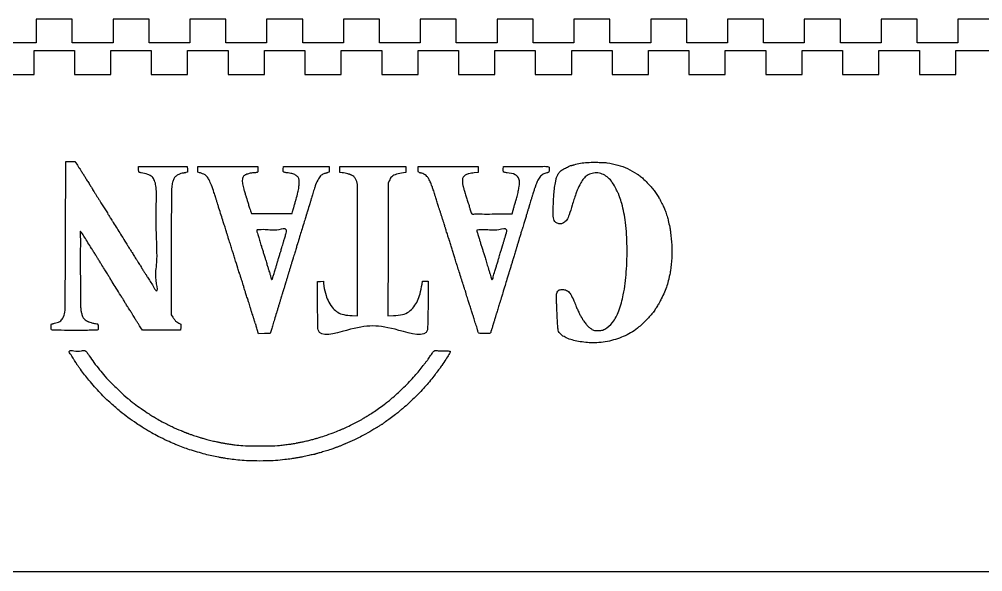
# Model space of a CAD drawing. Extents: x 4 to 418, y 108 to 293.
# Drawn here: x 166.6 to 292.5, y 108.5 to 180.7 of the extents above; entities that cross this region are included whole.
import ezdxf

# ---------------------------------------------------------------- set-up
doc = ezdxf.new("R2010")
doc.units = 0
doc.layers.add('Layer_1', color=7, linetype='CONTINUOUS')

msp = doc.modelspace()

# ---------------------------------------------------------------- linework, layer by layer
at = {"layer": 'Layer_1', "color": 7}
for points in [[(293.997857, 180.7), (289.287857, 180.7), (289.287857, 177.6), (283.955, 177.6), (283.955, 180.7), (279.245, 180.7), (279.245, 177.6), (273.912143, 177.6), (273.912143, 180.7), (269.202143, 180.7), (269.202143, 177.6), (263.869285, 177.6), (263.869285, 180.7), (259.159285, 180.7), (259.159285, 177.6), (253.826428, 177.6), (253.826428, 180.7), (249.116428, 180.7), (249.116428, 177.6), (243.783571, 177.6), (243.783571, 180.7), (239.073571, 180.7), (239.073571, 177.6), (233.740714, 177.6), (233.740714, 180.7), (229.030714, 180.7), (229.030714, 177.6), (223.697857, 177.6), (223.697857, 180.7), (218.987857, 180.7), (218.987857, 177.6), (213.655, 177.6), (213.655, 180.7), (208.945, 180.7), (208.945, 177.6), (203.612143, 177.6), (203.612143, 180.7), (198.902143, 180.7), (198.902143, 177.6), (193.569285, 177.6), (193.569285, 180.7), (188.859285, 180.7), (188.859285, 177.6), (183.526428, 177.6), (183.526428, 180.7), (178.816428, 180.7), (178.816428, 177.6), (173.483571, 177.6), (173.483571, 180.7), (168.773571, 180.7), (168.773571, 177.6), (163.440714, 177.6)], [(163.730714, 173.5), (168.483571, 173.5), (168.483571, 176.6), (173.773571, 176.6), (173.773571, 173.5), (178.526428, 173.5), (178.526428, 176.6), (183.816428, 176.6), (183.816428, 173.5), (188.569285, 173.5), (188.569285, 176.6), (193.859285, 176.6), (193.859285, 173.5), (198.612143, 173.5), (198.612143, 176.6), (203.902143, 176.6), (203.902143, 173.5), (208.655, 173.5), (208.655, 176.6), (213.945, 176.6), (213.945, 173.5), (218.697857, 173.5), (218.697857, 176.6), (223.987857, 176.6), (223.987857, 173.5), (228.740714, 173.5), (228.740714, 176.6), (234.030714, 176.6), (234.030714, 173.5), (238.783571, 173.5), (238.783571, 176.6), (244.073571, 176.6), (244.073571, 173.5), (248.826428, 173.5), (248.826428, 176.6), (254.116428, 176.6), (254.116428, 173.5), (258.869285, 173.5), (258.869285, 176.6), (264.159285, 176.6), (264.159285, 173.5), (268.912143, 173.5), (268.912143, 176.6), (274.202143, 176.6), (274.202143, 173.5), (278.955, 173.5), (278.955, 176.6), (284.245, 176.6), (284.245, 173.5), (288.997857, 173.5), (288.997857, 176.6), (294.287857, 176.6)], [(172.60938, 152.39057), (172.64058, 162.09807), (173.24168, 162.11327), (173.8428, 162.12857), (174.09895, 161.74349)], [(182.1595, 161.10098), (182.1605, 161.44548), (185.34084, 161.44548), (188.52115, 161.44548), (188.53705, 161.08162), (188.55295, 160.71775), (188.34659, 160.66045)], [(190.13928, 160.6528), (189.90815, 160.7147), (189.90815, 161.09356), (189.90815, 161.47242), (193.83737, 161.45842), (197.7666, 161.44442), (197.7586, 161.09874)], [(201.0674, 161.12784), (201.0844, 161.44444), (204.08909, 161.45854), (207.0938, 161.47264), (207.09337, 161.09589)], [(208.77797, 160.64321), (208.47885, 160.68431), (208.47885, 161.06448), (208.47885, 161.44466), (212.78876, 161.45846), (217.09867, 161.47226), (217.09867, 161.07031), (217.09996, 161.07069)], [(218.70905, 161.09131), (218.70505, 161.44481), (222.63649, 161.45881), (226.56792, 161.47281), (226.55202, 161.07817), (226.53612, 160.68353), (226.01948, 160.62393)], [(229.83704, 161.1276), (229.85354, 161.44489), (232.82507, 161.45899)], [(235.82974, 161.38659), (235.82915, 161.38642)], [(243.39453, 161.95199), (243.39448, 161.95184)], [(207.09337, 161.09589), (207.09337, 160.71896), (206.91663, 160.66556)], [(217.09996, 161.07069), (217.09996, 160.66875), (216.78726, 160.63315)], [(210.79234, 150.69736), (210.79334, 159.09312), (210.67457, 159.48032)], [(214.91542, 159.59571), (214.78867, 159.26941), (214.77367, 150.60028), (214.75857, 141.93116), (215.50779, 141.96806)], [(196.77788, 155.67973), (196.9062, 155.29905), (199.56631, 155.29905), (202.22643, 155.29905), (202.29843, 155.57095)], [(228.39265, 155.25975), (231.01051, 155.27435), (231.04001, 155.39573)], [(226.3734, 153.15383), (226.3734, 153.15289)], [(186.42675, 150.20272), (186.42675, 142.05982), (186.62012, 141.75751)], [(205.56247, 143.30789), (205.54327, 146.43495), (205.93755, 146.45085), (206.33183, 146.46675), (206.33183, 146.3103)], [(219.22059, 146.06786), (219.28509, 146.46213), (219.66195, 146.46213), (220.03878, 146.46213), (220.00308, 143.32148)], [(210.06235, 141.96625), (210.79134, 141.93125), (210.79134, 142.11644)], [(187.42467, 140.97376), (187.68223, 140.85642), (187.66633, 140.46456), (187.65043, 140.07269), (185.14968, 140.07269), (182.64895, 140.07269), (182.44981, 140.3718)], [(199.51343, 140.15347), (199.34372, 139.63683), (198.59956, 139.62163), (197.85537, 139.60643), (197.68262, 140.16537)], [(222.902, 137.32167), (222.90192, 137.3209)], [(294.287857, 108.5), (288.997857, 108.5), (288.997857, 108.5), (284.245, 108.5), (284.245, 108.5), (278.955, 108.5), (278.955, 108.5), (274.202143, 108.5), (274.202143, 108.5), (268.912143, 108.5), (268.912143, 108.5), (264.159285, 108.5), (264.159285, 108.5), (258.869285, 108.5), (258.869285, 108.5), (254.116428, 108.5), (254.116428, 108.5), (248.826428, 108.5), (248.826428, 108.5), (244.073571, 108.5), (244.073571, 108.5), (238.783571, 108.5), (238.783571, 108.5), (234.030714, 108.5), (234.030714, 108.5), (228.740714, 108.5), (228.740714, 108.5), (223.987857, 108.5), (223.987857, 108.5), (218.697857, 108.5), (218.697857, 108.5), (213.945, 108.5), (213.945, 108.5), (208.655, 108.5), (208.655, 108.5), (203.902143, 108.5), (203.902143, 108.5), (198.612143, 108.5), (198.612143, 108.5), (193.859285, 108.5), (193.859285, 108.5), (188.569285, 108.5), (188.569285, 108.5), (183.816428, 108.5), (183.816428, 108.5), (178.526428, 108.5), (178.526428, 108.5), (173.773571, 108.5), (173.773571, 108.5), (168.483571, 108.5), (168.483571, 108.5), (163.730714, 108.5)]]:
    msp.add_lwpolyline(points, dxfattribs=at)
msp.add_lwpolyline([(197.66258, 153.17279)], close=True, dxfattribs=at)
for points, knots in [([(174.09895, 161.74349), (174.142622, 161.676873), (174.219558, 161.559517), (174.303497, 161.413792), (174.35257, 161.327143), (174.358784, 161.279469), (174.380826, 161.259159), (174.408762, 161.2552), (174.437214, 161.25015), (174.458941, 161.227523), (174.464396, 161.177408), (174.514262, 161.086732), (174.599247, 160.936786), (174.723125, 160.74465), (174.853479, 160.546451), (174.961488, 160.379562), (175.046039, 160.247323), (175.127706, 160.112213), (175.233186, 159.940776), (175.366619, 159.721797), (175.518328, 159.476948), (175.67235, 159.232068), (175.813799, 159.012819), (175.930349, 158.832344), (176.016753, 158.696328), (176.086647, 158.574963), (176.177004, 158.419635), (176.319422, 158.188499), (176.506488, 157.885456), (176.705969, 157.565329), (176.880322, 157.285093), (177.022509, 157.055597), (177.159427, 156.837954), (177.317071, 156.589459), (177.545719, 156.232768), (177.827971, 155.782526), (178.132999, 155.290365), (178.346443, 154.921151), (178.508726, 154.657851), (178.652326, 154.431446), (178.940529, 153.979524), (179.330557, 153.370546), (179.840345, 152.558851), (180.29249, 151.828191), (180.692678, 151.182269), (180.963242, 150.747104), (181.160521, 150.43175), (181.315932, 150.187018), (181.467319, 149.94676), (181.636933, 149.676831), (181.820161, 149.386209), (182.009177, 149.088201), (182.188949, 148.807081), (182.341402, 148.568098), (182.455192, 148.387493), (182.603244, 148.144658), (182.765209, 147.831983), (182.981228, 147.562288), (183.068851, 147.344264), (183.146978, 147.327165), (183.161653, 147.302884), (183.164, 147.263016), (183.192161, 147.197177), (183.245415, 147.102774), (183.411895, 146.850648), (183.691199, 146.423197), (184.004467, 145.924175), (184.21213, 145.571382), (184.314428, 145.378818), (184.393701, 145.286644), (184.738715, 145.013215), (184.239136, 147.208305), (184.655511, 148.631037), (184.454251, 152.691861), (184.451095, 155.978547), (184.525489, 158.554149), (184.282584, 159.593973), (183.940966, 160.165262), (183.295753, 160.497866), (182.757614, 160.595021), (182.386756, 160.653671), (182.290617, 160.681827), (182.201332, 160.705045), (182.179528, 160.80733), (182.162429, 160.932662), (182.160552, 161.040509), (182.1595, 161.10098)], [0, 0, 0, 0, 0.238652, 0.420426, 0.506697, 0.533806, 0.560727, 0.588992, 0.617472, 0.645756, 0.675373, 0.765159, 0.951653, 1.195257, 1.449519, 1.663741, 1.791545, 1.920383, 2.137337, 2.395415, 2.689666, 3.001446, 3.263276, 3.472395, 3.646004, 3.746573, 3.892512, 4.18509, 4.560969, 4.960931, 5.316654, 5.551115, 5.770847, 6.088036, 6.433958, 7.041886, 7.68224, 8.170871, 8.321126, 8.610091, 8.975173, 9.929129, 10.77959, 11.850654, 12.506856, 13.059126, 13.387913, 13.622782, 13.928847, 14.239836, 14.579171, 14.95952, 15.298541, 15.580173, 15.810084, 15.938524, 16.434812, 16.844671, 17.026238, 17.048261, 17.073854, 17.103742, 17.167869, 17.284753, 17.430272, 18.072809, 18.818369, 19.194946, 19.304677, 19.467511, 19.568297, 20.50185, 22.948976, 26.379991, 31.398537, 33.299946, 34.005818, 34.585146, 35.229714, 36.10157, 36.234445, 36.345592, 36.412189, 36.486594, 36.627313, 36.806931, 36.806931, 36.806931, 36.806931]), ([(235.82915, 161.38642), (235.842314, 161.320893), (235.87167, 161.174767), (235.852999, 160.967952), (235.83874, 160.787043), (235.747906, 160.697116), (235.65798, 160.650819), (235.409887, 160.588037), (235.014173, 160.48266), (234.575039, 160.064109), (234.341692, 159.625271), (234.185815, 159.276192), (234.11017, 159.102754), (234.068372, 158.989635), (234.05133, 158.899231), (234.013273, 158.795479), (233.959748, 158.649873), (233.891975, 158.464531), (233.821015, 158.248869), (233.744658, 157.999279), (233.65469, 157.698279), (233.54334, 157.340237), (233.422397, 156.958113), (233.314108, 156.611717), (233.240514, 156.353423), (233.198991, 156.196869), (233.192064, 156.110111), (233.173704, 156.050668), (233.13842, 155.978119), (233.09309, 155.864568), (233.038527, 155.696394), (232.97609, 155.488251), (232.914987, 155.275033), (232.861352, 155.093617), (232.799446, 154.896977), (232.704913, 154.593541), (232.560054, 154.112961), (232.432096, 153.680066), (232.33488, 153.36134), (232.283449, 153.198235), (232.220994, 153.004298), (232.150603, 152.780876), (232.07586, 152.536124), (232.00285, 152.289895), (231.937099, 152.066457), (231.882831, 151.885034), (231.836162, 151.737336), (231.789757, 151.589583), (231.735821, 151.408158), (231.673022, 151.193475), (231.610343, 150.978755), (231.556336, 150.797331), (231.507357, 150.642168), (231.45213, 150.467473), (231.380909, 150.231627), (231.294269, 149.942654), (231.20776, 149.653643), (231.136435, 149.417827), (231.081283, 149.243092), (231.032055, 149.087947), (230.977721, 148.906514), (230.888988, 148.605263), (230.793059, 148.280064), (230.705353, 147.979608), (230.643414, 147.806655), (230.593876, 147.659402), (230.541073, 147.486919), (230.445785, 147.165758), (230.288096, 146.636552), (230.050339, 145.857237), (229.837396, 145.167011), (229.681399, 144.658226), (229.607382, 144.413598), (229.549428, 144.215122), (229.499435, 144.042639), (229.447198, 143.870451), (229.385261, 143.672318), (229.30982, 143.431854), (229.220313, 143.14176), (229.123572, 142.825831), (229.032831, 142.529451), (228.960388, 142.293654), (228.904938, 142.118944), (228.856601, 141.963638), (228.802854, 141.782229), (228.740193, 141.567564), (228.677645, 141.352875), (228.623852, 141.171503), (228.578085, 141.023636), (228.531446, 140.875907), (228.476468, 140.694525), (228.412644, 140.480935), (228.348322, 140.270706), (228.29384, 140.098075), (228.250248, 139.976732), (228.218652, 139.891558), (228.195872, 139.819102), (228.187426, 139.739221), (228.114713, 139.624758), (227.805813, 139.659795), (227.429421, 139.625075), (227.018451, 139.64962), (226.740193, 139.63754), (226.511818, 139.770599), (226.480409, 140.262529), (226.221841, 140.831777), (226.070096, 141.403681), (225.960228, 141.776648), (225.907949, 141.949488), (225.857264, 142.091655), (225.799397, 142.25335), (225.72718, 142.480532), (225.638341, 142.763892), (225.550116, 143.047326), (225.478491, 143.274336), (225.377594, 143.566867), (225.22682, 144.010759), (225.079466, 144.54507), (224.943706, 144.91908), (224.925571, 145.088635), (224.907808, 145.142713), (224.867222, 145.227121), (224.808021, 145.39547), (224.71584, 145.671645), (224.558794, 146.171366), (224.344326, 146.859343), (224.092004, 147.657175), (223.871182, 148.337326), (223.679973, 148.943238), (223.511516, 149.486986), (223.383697, 149.912553), (223.307693, 150.161324), (223.275578, 150.261211), (223.217234, 150.422364), (223.119903, 150.735363), (222.969701, 151.215246), (222.846338, 151.633968), (222.763462, 151.901719), (222.730266, 152.001677), (222.689722, 152.106447), (222.638016, 152.25444), (222.567615, 152.472278), (222.481919, 152.744481), (222.396135, 153.019961), (222.324839, 153.246704), (222.266743, 153.42434), (222.208197, 153.605328), (222.134936, 153.841147), (222.039219, 154.152609), (221.924645, 154.522607), (221.799112, 154.921429), (221.671817, 155.319169), (221.550639, 155.697353), (221.442074, 156.041725), (221.346581, 156.352433), (221.257152, 156.643622), (221.165432, 156.933653), (221.066973, 157.23751), (220.962008, 157.560872), (220.852419, 157.905362), (220.746615, 158.24484), (220.654445, 158.536123), (220.579566, 158.74275), (220.533124, 158.867248), (220.492071, 158.921684), (220.476579, 158.963579), (220.463366, 159.108609), (220.319025, 159.397196), (220.117757, 159.78171), (219.903126, 160.164497), (219.609657, 160.380644), (219.347283, 160.53133), (219.133985, 160.597736), (218.99945, 160.610569), (218.923258, 160.636014), (218.837968, 160.671085), (218.741299, 160.730832), (218.709017, 160.894589), (218.709037, 161.013452), (218.70905, 161.09131)], [0, 0, 0, 0, 0.198871, 0.443481, 0.630536, 0.710347, 0.81501, 0.930924, 1.477396, 2.017256, 2.690814, 2.960505, 3.164442, 3.258801, 3.321148, 3.439769, 3.589321, 3.786976, 4.031595, 4.270363, 4.569978, 4.974077, 5.395165, 5.772576, 6.062316, 6.201963, 6.25664, 6.322646, 6.386974, 6.498629, 6.689034, 6.91721, 7.150554, 7.354429, 7.484719, 7.76901, 8.307888, 8.990507, 9.123238, 9.307546, 9.503565, 9.734475, 10.010281, 10.271286, 10.504946, 10.709021, 10.839364, 10.969627, 11.173625, 11.407161, 11.640669, 11.844673, 11.975015, 12.128791, 12.394322, 12.714093, 13.033841, 13.299368, 13.453177, 13.583534, 13.787666, 14.021341, 14.525658, 14.804993, 14.959939, 15.076679, 15.27106, 15.501034, 16.081698, 16.927639, 17.945354, 18.248676, 18.524132, 18.712086, 18.868966, 19.062872, 19.251883, 19.491729, 19.818933, 20.162647, 20.482956, 20.748814, 20.902662, 21.032849, 21.236768, 21.470259, 21.703724, 21.907615, 22.03779, 22.168081, 22.37236, 22.606373, 22.836849, 23.031908, 23.149408, 23.223471, 23.304747, 23.375987, 23.464552, 23.676263, 24.189578, 24.662162, 24.902982, 25.002578, 25.422029, 26.200263, 26.944373, 27.174027, 27.368474, 27.485728, 27.626798, 27.88366, 28.200757, 28.517712, 28.774226, 28.91479, 29.446097, 30.179204, 30.581961, 30.628932, 30.689479, 30.75143, 30.909897, 31.223837, 31.625439, 32.481012, 33.385913, 34.135703, 34.626308, 35.291998, 35.843424, 35.959328, 36.07238, 36.158135, 36.473439, 37.055439, 37.666806, 37.782859, 37.896319, 37.982676, 38.119834, 38.366544, 38.669445, 38.975957, 39.232128, 39.382497, 39.536638, 39.802789, 40.123292, 40.514157, 40.964781, 41.37762, 41.766996, 42.156153, 42.460848, 42.742149, 43.069988, 43.373401, 43.700373, 44.089931, 44.457765, 44.767571, 45.005181, 45.119683, 45.162023, 45.208602, 45.251284, 45.597457, 46.150633, 46.574083, 46.886803, 47.228786, 47.481081, 47.548048, 47.633315, 47.719687, 47.8284, 47.953132, 48.189964, 48.189964, 48.189964, 48.189964]), ([(232.82507, 161.45899), (233.475123, 161.442576), (234.405622, 161.41908), (235.428085, 161.511506), (235.764023, 161.407028), (235.82974, 161.38659)], [0, 0, 0, 0, 1.960966, 2.80697, 3.012715, 3.012715, 3.012715, 3.012715]), ([(243.39448, 161.95184), (243.872308, 161.866938), (244.793316, 161.70329), (246.113902, 161.206617), (246.955948, 160.73118), (247.415456, 160.429179), (247.497726, 160.374145), (247.555625, 160.330335), (247.611898, 160.282257), (247.694321, 160.220576), (247.918735, 160.056004), (248.292744, 159.715429), (248.787423, 159.225364), (249.270557, 158.704929), (249.672527, 158.186986), (249.942381, 157.757476), (250.154729, 157.496294), (250.169096, 157.371308), (250.184423, 157.345385), (250.31473, 157.266016), (250.422612, 156.845735), (250.720414, 156.37348), (251.002131, 155.761132), (251.203599, 155.142356), (251.36862, 154.563632), (251.464419, 154.169503), (251.474589, 153.983776), (251.486976, 153.926475), (251.521613, 153.887508), (251.555011, 153.832131), (251.576331, 153.741701), (251.600347, 153.60607), (251.625171, 153.407978), (251.663588, 153.149484), (251.776143, 152.400767), (251.902459, 151.183754), (251.894457, 149.498099), (251.766683, 148.280357), (251.641715, 147.516431), (251.566072, 147.154154), (251.443813, 146.603426), (251.251273, 145.875893), (250.925143, 145.012291), (250.61052, 144.35767), (250.379342, 143.90258), (250.275373, 143.699593), (250.209453, 143.560724), (250.165573, 143.482038), (250.133855, 143.437517), (250.101559, 143.417416), (250.074085, 143.411927), (250.059363, 143.388101), (250.049919, 143.275545), (249.861414, 143.05575), (249.688532, 142.742869), (249.520565, 142.502094), (249.411706, 142.381898), (249.348867, 142.29911), (249.162945, 142.047447), (248.760294, 141.613635), (248.198671, 141.042496), (247.262622, 140.164729), (245.803735, 139.267964), (243.72225, 138.570233), (241.952253, 138.369668), (240.589203, 138.460422), (239.707763, 138.584828), (238.84813, 138.765934), (238.119237, 139.031686), (237.533011, 139.349119), (237.159603, 139.701583), (236.988355, 140.140395), (236.938876, 140.780044), (236.900046, 141.54556), (236.866145, 142.376442), (236.834442, 143.059861), (236.806717, 143.8641), (236.737964, 144.567621), (236.969378, 145.347063), (237.585967, 145.392707), (238.141967, 145.331748), (238.641509, 144.846083), (238.878761, 144.34032), (239.063063, 143.933134), (239.147924, 143.738829), (239.229884, 143.516084), (239.338773, 143.208318), (239.531496, 142.784162), (239.717194, 142.398318), (239.866075, 142.103209), (239.950981, 141.936325), (240.007904, 141.815574), (240.049494, 141.741914), (240.08131, 141.697318), (240.113638, 141.677233), (240.141326, 141.671271), (240.155813, 141.646512), (240.165965, 141.523177), (240.36764, 141.275067), (240.609509, 140.916549), (240.870861, 140.598861), (241.099995, 140.410969), (241.26578, 140.28705), (241.448394, 140.168772), (241.639784, 140.059244), (241.911663, 140.01509), (242.226265, 140.023265), (242.552159, 140.018985), (242.852966, 140.077006), (243.428297, 140.340768), (244.288825, 141.110892), (245.060941, 142.711075), (245.647403, 144.952146), (245.975129, 147.788005), (246.064567, 150.952941), (245.934788, 153.540135), (245.628431, 155.405142), (245.375119, 156.518527), (245.150694, 157.24963), (244.997492, 157.60417), (244.961498, 157.699263), (244.94452, 157.768051), (244.938511, 157.821109), (244.920236, 157.871259), (244.885713, 157.946011), (244.819018, 158.072462), (244.720995, 158.270458), (244.495753, 158.725909), (244.153267, 159.341796), (243.601122, 159.994751), (242.953526, 160.435), (242.227135, 160.653481), (241.461684, 160.609563), (240.826117, 160.322535), (240.314282, 159.875126), (239.908639, 159.213709), (239.574613, 158.536434), (239.30084, 157.801862), (239.080385, 157.148619), (238.793081, 156.230433), (238.539498, 155.32001), (238.200425, 154.502296), (237.791994, 154.077378), (237.327497, 153.93495), (236.905722, 154.006067), (236.569328, 154.235848), (236.433727, 154.59644), (236.364315, 155.014847), (236.345989, 155.676072), (236.394753, 156.637977), (236.455869, 157.698301), (236.526211, 158.706963), (236.66434, 159.422142), (236.784553, 159.989913), (236.939013, 160.335416), (237.074335, 160.596422), (237.232394, 160.787986), (237.485076, 160.992497), (237.865737, 161.213519), (238.305402, 161.434147), (238.641837, 161.576866), (238.852951, 161.623409), (238.970612, 161.65471), (239.334075, 161.755554), (239.936595, 161.910869), (240.877683, 162.007495), (241.743485, 162.012778), (242.500564, 161.999385), (242.99964, 161.986101), (243.286379, 161.961332), (243.39453, 161.95199)], [0, 0, 0, 0, 1.453383, 2.801379, 4.209004, 4.344563, 4.451162, 4.505847, 4.562263, 4.673131, 4.814548, 5.397019, 6.18722, 6.903484, 7.528911, 8.140191, 8.455531, 8.484933, 8.5146, 8.541766, 8.936073, 9.691699, 10.264808, 10.940445, 11.643633, 12.075429, 12.145273, 12.204929, 12.245205, 12.299536, 12.397558, 12.520551, 12.713962, 12.99572, 13.304811, 14.985293, 16.660085, 18.352583, 18.652161, 18.982019, 19.462607, 20.344758, 21.237036, 22.227204, 22.52231, 22.768232, 22.911737, 22.982645, 23.039424, 23.072721, 23.094797, 23.120038, 23.149224, 23.432848, 23.930525, 24.24731, 24.305114, 24.416967, 24.558789, 25.243804, 26.18794, 26.963648, 29.089402, 31.257184, 33.510133, 34.376615, 35.350919, 36.178948, 37.007978, 37.667658, 38.174547, 38.50401, 39.0555, 40.088006, 40.808948, 41.547833, 42.144698, 43.207747, 43.744973, 44.280804, 44.844243, 45.410076, 46.253905, 46.522494, 46.75084, 46.889707, 47.234424, 47.729831, 48.285989, 48.519336, 48.721252, 48.848022, 48.91905, 48.975926, 49.00928, 49.031466, 49.057358, 49.08763, 49.402795, 49.953822, 50.42097, 50.619793, 50.842311, 51.041093, 51.273922, 51.495886, 51.85564, 52.219056, 52.471111, 52.766995, 54.107594, 55.822466, 58.021304, 61.03975, 64.361801, 67.516902, 68.78984, 70.026762, 70.942299, 71.076336, 71.185549, 71.246836, 71.288396, 71.345211, 71.405747, 71.535646, 71.773789, 72.068615, 73.06025, 73.881189, 74.609438, 75.379546, 76.114098, 76.860524, 77.428271, 78.128382, 79.168722, 79.693304, 80.478276, 81.237319, 82.578532, 83.316639, 83.872018, 84.280576, 84.72245, 85.117854, 85.435329, 85.844904, 86.392526, 87.413033, 88.73493, 89.580137, 90.441638, 90.920055, 91.31431, 91.572857, 91.799713, 92.053372, 92.544026, 93.116084, 93.531861, 93.632906, 93.764125, 93.897102, 94.764629, 95.626384, 96.726909, 97.360665, 97.898339, 98.223951, 98.223951, 98.223951, 98.223951]), ([(188.34659, 160.66045), (188.307239, 160.650494), (188.231153, 160.631245), (188.127337, 160.610146), (187.947301, 160.597215), (187.664571, 160.538945), (187.310758, 160.372343), (186.965784, 160.166774), (186.727421, 159.818358), (186.578878, 159.35064), (186.437405, 158.61585), (186.467547, 157.076828), (186.414038, 154.222131), (186.421892, 151.738699), (186.42675, 150.20272)], [0, 0, 0, 0, 0.121813, 0.235527, 0.317024, 0.66308, 1.092443, 1.488676, 1.848243, 2.328246, 2.953671, 4.085131, 6.926253, 11.532184, 11.532184, 11.532184, 11.532184]), ([(197.68262, 140.16537), (197.651713, 140.264202), (197.595726, 140.443235), (197.525154, 140.666284), (197.463884, 140.840927), (197.397016, 141.036889), (197.308197, 141.318327), (197.196764, 141.675541), (197.085156, 142.031391), (196.993064, 142.307563), (196.933836, 142.475917), (196.89306, 142.560269), (196.875238, 142.614358), (196.856861, 142.785292), (196.7202, 143.161549), (196.573695, 143.696282), (196.402289, 144.189142), (196.256214, 144.631838), (196.108393, 145.112777), (195.982413, 145.534974), (195.898279, 145.810379), (195.865962, 145.910221), (195.821033, 146.035629), (195.756437, 146.21394), (195.668507, 146.495678), (195.580886, 146.787734), (195.500699, 147.051545), (195.447087, 147.224136), (195.389417, 147.38958), (195.286513, 147.691096), (195.074007, 148.381846), (194.845149, 149.107938), (194.648071, 149.736677), (194.559525, 150.017701), (194.479108, 150.269874), (194.397861, 150.525334), (194.306707, 150.815413), (194.205838, 151.138818), (194.104778, 151.462203), (194.013383, 151.752313), (193.928517, 152.016301), (193.838119, 152.299925), (193.730585, 152.644459), (193.584787, 153.115022), (193.418634, 153.654702), (193.200185, 154.343416), (192.948164, 155.125433), (192.708037, 155.872355), (192.523143, 156.451581), (192.421623, 156.803145), (192.346023, 157.058241), (192.293163, 157.230955), (192.242175, 157.374494), (192.182443, 157.540701), (192.106032, 157.776905), (191.944477, 158.285603), (191.72233, 158.951574), (191.415775, 159.651817), (191.145378, 160.121801), (190.833789, 160.375045), (190.514637, 160.538063), (190.269801, 160.612903), (190.13928, 160.6528)], [0, 0, 0, 0, 0.310665, 0.562762, 0.701753, 0.86588, 1.183916, 1.587034, 1.988554, 2.30246, 2.460974, 2.522921, 2.583511, 2.63052, 3.037377, 3.773593, 4.297965, 4.601312, 5.172281, 5.807211, 5.923121, 6.036194, 6.121986, 6.322749, 6.605079, 7.00719, 7.23755, 7.432285, 7.549284, 7.763144, 8.388034, 9.71711, 10.047177, 10.364732, 10.60104, 10.84123, 11.16894, 11.513228, 11.857541, 12.185367, 12.425719, 12.689421, 13.078409, 13.508492, 14.16732, 14.772431, 15.676062, 16.632172, 17.126212, 17.499993, 17.729873, 17.924456, 18.041716, 18.186802, 18.454292, 18.786322, 19.788512, 20.555388, 21.086311, 21.387981, 21.746079, 22.154938, 22.154938, 22.154938, 22.154938]), ([(197.7586, 161.09874), (197.756388, 161.037829), (197.752435, 160.929001), (197.73309, 160.803952), (197.713599, 160.68964), (197.578846, 160.675656), (197.420067, 160.642609), (197.08, 160.618009), (196.652298, 160.564536), (196.204824, 160.421747), (195.825835, 160.200596), (195.697974, 159.724738), (195.731204, 159.14641), (195.851364, 158.650379), (195.971762, 158.283409), (196.037846, 158.065607), (196.106589, 157.834036), (196.170928, 157.618758), (196.224089, 157.446123), (196.271457, 157.31126), (196.318666, 157.176357), (196.371645, 157.00372), (196.462116, 156.701029), (196.56011, 156.35952), (196.67384, 155.987523), (196.742546, 155.784263), (196.77788, 155.67973)], [0, 0, 0, 0, 0.18074, 0.322922, 0.397752, 0.488845, 0.673735, 0.913933, 1.494673, 1.966723, 2.329451, 2.743755, 3.348397, 4.074339, 4.26236, 4.507609, 4.757007, 4.987068, 5.181695, 5.298797, 5.415861, 5.61044, 5.840439, 6.363663, 6.676287, 7.007301, 7.007301, 7.007301, 7.007301]), ([(206.91663, 160.66556), (206.874891, 160.653226), (206.780454, 160.625318), (206.633507, 160.582348), (206.373845, 160.51558), (205.990236, 160.335275), (205.616286, 159.776738), (205.337941, 159.20098), (205.125619, 158.533155), (204.9436, 157.962914), (204.796141, 157.482394), (204.708872, 157.177244), (204.655504, 156.996024), (204.52457, 156.554528), (204.361445, 156.017874), (204.202199, 155.485721), (204.116221, 155.245181), (204.070858, 155.146607), (204.053252, 155.088097), (204.046566, 155.002362), (204.004673, 154.846574), (203.931237, 154.588236), (203.764936, 154.056735), (203.541937, 153.355977), (203.265483, 152.462748), (203.089845, 151.848149), (202.969584, 151.466738), (202.935617, 151.371379), (202.901742, 151.294951), (202.874302, 151.233527), (202.857065, 151.179676), (202.844435, 151.053606), (202.754521, 150.769545), (202.616817, 150.282645), (202.465197, 149.817658), (202.34771, 149.448625), (202.275642, 149.212893), (202.203913, 148.971169), (202.138613, 148.748949), (202.084322, 148.567534), (202.037628, 148.419839), (201.99123, 148.272078), (201.937279, 148.090655), (201.874536, 147.875933), (201.811614, 147.661202), (201.757166, 147.479729), (201.709445, 147.332124), (201.661633, 147.184544), (201.607287, 147.003033), (201.544249, 146.788337), (201.481643, 146.573588), (201.427693, 146.392172), (201.381172, 146.244471), (201.334747, 146.096739), (201.280799, 145.915331), (201.218681, 145.701728), (201.156448, 145.491485), (201.103877, 145.318831), (201.056853, 145.183933), (201.009536, 145.049086), (200.956466, 144.876449), (200.886273, 144.641335), (200.7966, 144.337736), (200.686992, 143.975263), (200.56391, 143.57217), (200.434644, 143.149553), (200.308184, 142.732624), (200.13888, 142.168822), (199.942704, 141.515295), (199.719249, 140.789812), (199.577842, 140.352616), (199.51343, 140.15347)], [0, 0, 0, 0, 0.130589, 0.295464, 0.458927, 0.936952, 1.52155, 2.421398, 2.861101, 3.620051, 4.218416, 4.368606, 4.57221, 4.785153, 5.750123, 6.254754, 6.451862, 6.515328, 6.580274, 6.633721, 6.772543, 7.062289, 7.440605, 8.442466, 9.268922, 10.245506, 10.359785, 10.468729, 10.548945, 10.610454, 10.670669, 10.717398, 10.989558, 11.559122, 12.238745, 12.455426, 12.721083, 12.978212, 13.211853, 13.415935, 13.546284, 13.67655, 13.880553, 14.114092, 14.347656, 14.551842, 14.682449, 14.813029, 15.017226, 15.250827, 15.484315, 15.688297, 15.81861, 15.94887, 16.152857, 16.386371, 16.616219, 16.810671, 16.927697, 17.044766, 17.239367, 17.469412, 17.780909, 18.189046, 18.605458, 19.045304, 19.514878, 19.912515, 20.811322, 21.561893, 22.189797, 22.189797, 22.189797, 22.189797]), ([(202.29843, 155.57095), (202.312607, 155.624072), (202.34071, 155.729378), (202.380238, 155.87444), (202.418969, 156.012358), (202.463366, 156.166423), (202.517411, 156.356812), (202.580168, 156.577682), (202.64333, 156.800211), (202.69884, 156.995091), (202.821407, 157.42268), (202.983885, 157.987163), (203.133529, 158.711276), (203.147573, 159.255325), (203.15301, 159.647537), (203.121445, 159.907298), (202.965733, 160.133283), (202.677804, 160.37749), (202.16784, 160.556651), (201.713385, 160.615499), (201.366021, 160.654755), (201.220374, 160.691063), (201.09831, 160.727005), (201.077099, 160.841065), (201.062919, 160.967073), (201.065815, 161.070979), (201.0674, 161.12784)], [0, 0, 0, 0, 0.164943, 0.326976, 0.451049, 0.594697, 0.807978, 1.044782, 1.283537, 1.501933, 1.652683, 2.617936, 3.264703, 3.86403, 4.243054, 4.448672, 4.631259, 5.049668, 5.562038, 6.223418, 6.431561, 6.598549, 6.691455, 6.775041, 6.915007, 7.084179, 7.084179, 7.084179, 7.084179]), ([(210.67457, 159.48032), (210.625448, 159.612394), (210.53322, 159.860367), (210.305228, 160.162514), (210.076074, 160.310001), (209.907197, 160.369382), (209.814629, 160.405625), (209.683503, 160.460892), (209.467081, 160.519108), (209.149395, 160.586102), (208.905898, 160.62354), (208.77797, 160.64321)], [0, 0, 0, 0, 0.421323, 0.791051, 1.113773, 1.220788, 1.32794, 1.412001, 1.647429, 1.998096, 2.386266, 2.386266, 2.386266, 2.386266]), ([(216.78726, 160.63315), (216.475601, 160.590303), (215.938874, 160.516515), (215.222761, 160.179129), (215.014688, 159.784148), (214.91542, 159.59571)], [0, 0, 0, 0, 0.947079, 1.631025, 2.255014, 2.255014, 2.255014, 2.255014]), ([(226.01948, 160.62393), (225.796835, 160.597525), (225.431923, 160.554248), (224.948545, 160.413154), (224.70414, 160.185653), (224.543457, 160.000693), (224.491825, 159.79313), (224.496395, 159.574122), (224.501131, 159.344394), (224.516749, 159.158633), (224.543028, 159.006214), (224.58587, 158.874179), (224.622912, 158.736584), (224.66164, 158.592271), (224.699028, 158.454843), (224.733823, 158.33675), (224.768102, 158.237334), (224.802291, 158.141356), (224.835701, 158.032355), (224.912011, 157.764247), (225.030493, 157.35196), (225.182359, 156.887228), (225.277505, 156.584576), (225.342341, 156.453921), (225.360846, 156.398364), (225.376303, 156.252542), (225.46198, 155.965383), (225.594521, 155.643307), (225.692045, 155.189228), (226.350812, 155.329725), (227.165104, 155.222806), (227.941865, 155.246183), (228.39265, 155.25975)], [0, 0, 0, 0, 0.674962, 1.106258, 1.474106, 1.661719, 1.829449, 2.099635, 2.31834, 2.518747, 2.658465, 2.781058, 2.934632, 3.085983, 3.2293, 3.361921, 3.4552, 3.54474, 3.667554, 3.79711, 4.381081, 4.953627, 5.266037, 5.328908, 5.39112, 5.440233, 5.768201, 6.269896, 6.561885, 6.946227, 7.904731, 9.230225, 9.230225, 9.230225, 9.230225]), ([(231.04001, 155.39573), (231.047371, 155.424825), (231.064211, 155.491392), (231.092299, 155.595276), (231.12782, 155.720413), (231.171917, 155.880053), (231.225532, 156.07947), (231.285222, 156.308402), (231.349222, 156.543657), (231.411822, 156.761514), (231.518784, 157.090412), (231.660779, 157.567213), (231.808537, 158.201456), (231.944048, 158.952107), (232.046847, 159.791371), (231.35341, 160.556053), (230.641841, 160.59945), (230.14999, 160.653667), (229.995895, 160.689808), (229.868786, 160.725044), (229.84721, 160.840319), (229.83284, 160.966493), (229.835554, 161.070616), (229.83704, 161.1276)], [0, 0, 0, 0, 0.090035, 0.205989, 0.322824, 0.480277, 0.702839, 0.942317, 1.190024, 1.434256, 1.622238, 2.227418, 2.927827, 3.566506, 4.548512, 5.290527, 6.365488, 6.588652, 6.76389, 6.859571, 6.943273, 7.083506, 7.253022, 7.253022, 7.253022, 7.253022]), ([(182.44981, 140.3718), (182.397237, 140.452953), (182.269423, 140.65025), (182.065524, 140.977078), (181.841709, 141.340255), (181.636213, 141.677676), (181.481156, 141.931469), (181.378946, 142.098403), (181.298727, 142.229537), (181.204802, 142.383606), (181.080377, 142.589189), (180.929901, 142.831434), (180.766092, 143.089123), (180.606838, 143.330626), (180.476976, 143.530964), (180.385673, 143.66918), (180.32653, 143.788194), (180.232559, 143.953599), (180.060612, 144.22937), (179.713784, 144.782113), (179.255418, 145.509063), (178.796319, 146.246693), (178.520588, 146.705084), (178.379442, 146.947402), (178.27686, 147.109948), (178.143848, 147.317603), (177.990549, 147.556069), (177.833214, 147.80537), (177.58938, 148.197788), (177.309973, 148.654216), (176.998817, 149.157386), (176.758984, 149.540348), (176.525064, 149.914636), (176.276361, 150.314016), (175.79679, 151.090287), (175.22741, 151.977), (174.8344, 152.65954), (174.444876, 153.16373), (174.645049, 151.661142), (174.452937, 150.552872), (174.558965, 147.657132), (174.544561, 145.218407), (174.560528, 143.409497), (174.611255, 142.56002), (174.736236, 142.163331), (174.821173, 141.886528), (174.926521, 141.676091), (175.085943, 141.499697), (175.249382, 141.345584), (175.383878, 141.244997), (175.485238, 141.230211), (175.562498, 141.197301), (175.718288, 141.122367), (175.988781, 141.035965), (176.34654, 140.9602), (176.611279, 140.908871), (176.816697, 140.920107), (176.862842, 140.748906), (176.861752, 140.579854), (176.870727, 140.37634), (176.861685, 140.236711), (176.842202, 140.055936), (176.312922, 140.100962), (175.436242, 140.007043), (173.852495, 140.071425), (172.275745, 140.006418), (171.359845, 140.113117), (170.737282, 140.03244), (170.709157, 140.401636), (170.712973, 140.617651), (170.726444, 140.889381), (170.881669, 140.904018), (171.007686, 140.939902), (171.351445, 141.008525), (171.854455, 141.132277), (172.347411, 141.685992), (172.585255, 142.526569), (172.524797, 144.26935), (172.619645, 147.591036), (172.613354, 150.532539), (172.60938, 152.39057)], [0, 0, 0, 0, 0.290079, 0.705228, 1.155603, 1.569896, 1.890436, 2.047837, 2.157116, 2.351609, 2.58916, 2.878025, 3.207111, 3.505212, 3.745704, 3.923784, 4.001177, 4.144136, 4.494304, 4.976002, 6.101843, 7.072453, 7.582432, 7.706584, 7.913687, 8.158961, 8.446425, 8.764142, 9.043343, 9.832431, 10.369593, 10.818205, 11.187881, 11.694158, 12.227422, 13.941559, 14.696913, 14.882708, 15.474805, 17.193305, 19.954592, 23.236309, 24.80046, 25.355406, 25.77631, 26.04272, 26.223772, 26.477313, 26.747634, 26.90692, 26.962165, 27.051821, 27.157305, 27.48107, 27.9029, 28.235439, 28.337436, 28.441977, 28.689814, 28.88066, 29.037225, 29.127336, 29.372654, 30.260176, 32.153584, 33.928584, 34.884407, 35.199016, 35.440884, 35.787655, 35.989155, 36.070421, 36.215658, 36.393403, 37.117544, 37.716416, 38.518079, 39.677226, 42.926366, 48.498272, 48.498272, 48.498272, 48.498272]), ([(197.66264, 153.17273), (197.639288, 153.151095), (197.568413, 153.085431), (197.658951, 152.843922), (197.724199, 152.601838), (197.826555, 152.295936), (197.915043, 152.006717), (198.013168, 151.682857), (198.110261, 151.359346), (198.19913, 151.069206), (198.277636, 150.820038), (198.351106, 150.590579), (198.424423, 150.354854), (198.501134, 150.104541), (198.578364, 149.850919), (198.653817, 149.606199), (198.735229, 149.344745), (198.820755, 149.07254), (198.926455, 148.718911), (199.021067, 148.391514), (199.10733, 148.102006), (199.15988, 147.92942), (199.226238, 147.73546), (199.315287, 147.473932), (199.415267, 147.15247), (199.480909, 146.898814), (199.522515, 146.759048), (199.545328, 146.704226), (199.649316, 146.631437), (199.700588, 147.054114), (199.832583, 147.269967), (199.904822, 147.558096), (199.920621, 147.699455), (199.938419, 147.753289), (199.972182, 147.823304), (200.015234, 147.936551), (200.068647, 148.104524), (200.130091, 148.313807), (200.190723, 148.531439), (200.245101, 148.721766), (200.291577, 148.882217), (200.33926, 149.042509), (200.395445, 149.232861), (200.462068, 149.459469), (200.534583, 149.702287), (200.606283, 149.93802), (200.67587, 150.159481), (200.744821, 150.379334), (200.814994, 150.610509), (200.936473, 151.020333), (201.073818, 151.489387), (201.213114, 151.965836), (201.339241, 152.353953), (201.431133, 152.691766), (201.535855, 152.986842), (201.399466, 153.4652), (200.050537, 152.978349), (198.973227, 153.253952), (198.013136, 153.194498), (197.66258, 153.17279)], [0, 0, 0, 0, 0.090048, 0.273298, 0.66004, 0.900572, 1.227942, 1.57131, 1.914564, 2.241569, 2.481553, 2.698304, 2.964365, 3.222139, 3.483715, 3.759723, 3.990401, 4.305225, 4.615685, 5.097639, 5.327584, 5.521975, 5.638783, 5.942541, 6.350768, 6.648642, 6.727681, 6.789065, 6.824675, 7.069823, 7.530778, 7.851557, 7.898081, 7.958329, 8.020166, 8.131378, 8.321236, 8.548956, 8.785664, 8.999, 9.142779, 9.286801, 9.5007, 9.738193, 9.995396, 10.260944, 10.477369, 10.691802, 10.952178, 11.202124, 11.974186, 12.418047, 12.692218, 13.195795, 13.481258, 13.601625, 14.598543, 16.389886, 17.420121, 17.420121, 17.420121, 17.420121]), ([(226.3734, 153.15289), (226.369925, 153.139152), (226.36125, 153.104857), (226.372216, 153.044792), (226.398985, 152.961756), (226.444726, 152.835816), (226.499096, 152.657173), (226.56497, 152.436511), (226.63578, 152.19502), (226.707408, 151.959333), (226.777318, 151.737176), (226.84829, 151.51516), (226.921576, 151.27944), (226.997784, 151.030284), (227.074196, 150.781137), (227.14793, 150.545408), (227.220497, 150.320954), (227.29411, 150.089839), (227.372023, 149.835987), (227.456784, 149.552042), (227.549136, 149.242035), (227.648425, 148.915772), (227.754567, 148.573012), (227.868942, 148.204789), (227.989993, 147.8037), (228.112218, 147.415036), (228.206936, 147.054172), (228.298717, 146.869752), (228.320861, 146.647022), (228.506838, 146.796252), (228.52404, 147.181694), (228.742962, 147.704864), (228.89453, 148.274894), (229.020981, 148.69173), (229.117515, 149.006946), (229.212207, 149.312246), (229.335916, 149.729505), (229.458073, 150.143569), (229.559128, 150.483571), (229.613616, 150.664972), (229.657678, 150.80529), (229.695519, 150.926074), (229.73277, 151.053044), (229.774379, 151.200984), (229.822274, 151.36837), (229.8764, 151.549642), (229.934543, 151.7373), (229.992723, 151.924945), (230.046832, 152.106218), (230.094704, 152.273598), (230.136309, 152.421493), (230.173209, 152.548489), (230.221542, 152.703043), (230.267816, 152.868405), (230.305832, 153.032272), (230.248095, 153.482442), (228.75916, 152.961689), (227.711202, 153.25797), (226.723552, 153.181087), (226.3734, 153.15383)], [0, 0, 0, 0, 0.042154, 0.105238, 0.178597, 0.305152, 0.506437, 0.738943, 0.99595, 1.261426, 1.477914, 1.694638, 1.960676, 2.218456, 2.476286, 2.742483, 2.959418, 3.183961, 3.470143, 3.75602, 4.072945, 4.440531, 4.779206, 5.149097, 5.598546, 6.03023, 6.391939, 6.657969, 6.770841, 6.849707, 7.197618, 7.948441, 8.508809, 8.97427, 9.253726, 9.498024, 9.933159, 10.559358, 10.793142, 10.997271, 11.127568, 11.234361, 11.376982, 11.524512, 11.695402, 11.899287, 12.092035, 12.284777, 12.488658, 12.659547, 12.807045, 12.949571, 13.056266, 13.292848, 13.464487, 13.560816, 14.585316, 16.450613, 17.475147, 17.475147, 17.475147, 17.475147]), ([(210.79134, 142.11644), (210.791429, 142.531051), (210.791736, 143.973247), (210.792197, 146.833553), (210.792288, 149.279249), (210.79234, 150.69736)], [0, 0, 0, 0, 1.243832, 4.326588, 8.58092, 8.58092, 8.58092, 8.58092]), ([(206.33183, 146.3103), (206.334001, 146.269289), (206.339222, 146.170671), (206.359784, 146.011205), (206.444377, 145.481575), (206.603854, 144.691208), (207.00732, 143.691243), (207.534934, 142.940505), (208.183, 142.340936), (209.056618, 142.039838), (209.699805, 141.992777), (210.06235, 141.96625)], [0, 0, 0, 0, 0.123175, 0.296193, 0.481934, 1.732604, 2.706576, 3.692644, 4.46754, 5.310953, 6.400509, 6.400509, 6.400509, 6.400509]), ([(215.50779, 141.96806), (215.900363, 141.993252), (216.592447, 142.037664), (217.54296, 142.430789), (218.168913, 143.109603), (218.668886, 143.905704), (219.013791, 144.907291), (219.146133, 145.650001), (219.22059, 146.06786)], [0, 0, 0, 0, 1.175544, 2.072417, 3.002736, 3.892798, 4.882302, 6.155112, 6.155112, 6.155112, 6.155112]), ([(220.00308, 143.32148), (219.99705, 142.758457), (219.98704, 141.823933), (219.951538, 140.779687), (219.910648, 138.927956), (214.086363, 140.80172), (211.466451, 140.807257), (205.650862, 138.92549), (205.597381, 140.754591), (205.571869, 141.7959), (205.566043, 142.733117), (205.56247, 143.30789)], [0, 0, 0, 0, 1.67909, 2.787005, 3.210546, 6.929383, 13.76774, 17.488344, 17.889624, 18.970696, 20.685086, 20.685086, 20.685086, 20.685086]), ([(186.62012, 141.75751), (186.702748, 141.635474), (186.853412, 141.412955), (187.121977, 141.137749), (187.326929, 141.026713), (187.42467, 140.97376)], [0, 0, 0, 0, 0.442178, 0.806265, 1.138196, 1.138196, 1.138196, 1.138196]), ([(222.90192, 137.3209), (222.908121, 137.297326), (222.926945, 137.22577), (222.84223, 137.082206), (222.662696, 136.749734), (222.292882, 136.202706), (221.878622, 135.573384), (221.566816, 135.107389), (221.3427, 134.827443), (221.154114, 134.578579), (220.620752, 133.872871), (219.72347, 132.767321), (218.391027, 131.355113), (217.369573, 130.400709), (216.742203, 129.861203), (216.570377, 129.715998), (216.431811, 129.603876), (216.321904, 129.517354), (216.230964, 129.441796), (216.042093, 129.270754), (215.643588, 128.969184), (215.078755, 128.542252), (214.586921, 128.18791), (214.274699, 127.973761), (214.147512, 127.875283), (214.071938, 127.815356), (214.048415, 127.774233), (214.022339, 127.75793), (213.976595, 127.753669), (213.898214, 127.711829), (213.774416, 127.639732), (213.620239, 127.536951), (213.468732, 127.436444), (213.354859, 127.360672), (213.273175, 127.318973), (213.191525, 127.279167), (213.07894, 127.205847), (212.631746, 126.913648), (211.727911, 126.414722), (210.480496, 125.781199), (209.542252, 125.351742), (209.029797, 125.151652), (208.866691, 125.081892), (208.695776, 125.00361), (208.517849, 124.925529), (208.336461, 124.854019), (208.161835, 124.792868), (208.006517, 124.741884), (207.879174, 124.696837), (207.648488, 124.600102), (207.207358, 124.449658), (206.581961, 124.250802), (206.031702, 124.091412), (205.665565, 123.996429), (205.479276, 123.94227), (205.355831, 123.897365), (205.278207, 123.86131), (205.212932, 123.843757), (205.121279, 123.837214), (204.964059, 123.8099), (204.714804, 123.756209), (204.384615, 123.678249), (204.017289, 123.593092), (203.664761, 123.518666), (203.36116, 123.462443), (203.10897, 123.422075), (202.90038, 123.385279), (202.587028, 123.321894), (202.058229, 123.233944), (201.167463, 123.137373), (200.059658, 123.008333), (198.70029, 122.966245), (197.332129, 122.967814), (196.014871, 123.004406), (194.915842, 123.123858), (194.017688, 123.226645), (193.418494, 123.317696), (193.067862, 123.386074), (192.859298, 123.422161), (192.11587, 123.541131), (190.76311, 123.862264), (188.930402, 124.401151), (187.650348, 124.848328), (187.025179, 125.11903), (186.92552, 125.160848), (186.546856, 125.311898), (185.812174, 125.648187), (184.814503, 126.137969), (184.065191, 126.527744), (183.673853, 126.764829), (183.548974, 126.840329), (183.39282, 126.919843), (183.08581, 127.096445), (182.563921, 127.434076), (181.7474, 127.966552), (180.783225, 128.623973), (179.680387, 129.495093), (178.455731, 130.547384), (177.08124, 131.90748), (175.742807, 133.405187), (174.855402, 134.517977), (174.431864, 135.140864), (174.313982, 135.305328), (174.211882, 135.436198), (174.130593, 135.540631), (174.068868, 135.630796), (174.014029, 135.738074), (173.924982, 135.892253), (173.781234, 136.118799), (173.524364, 136.494298), (173.330672, 136.869121), (173.042657, 137.174864), (173.173293, 137.502088), (173.909722, 137.286703), (174.484621, 137.321811), (175.171661, 137.472774), (175.367733, 137.19943), (175.51429, 136.998633), (175.831556, 136.520554), (176.333794, 135.807636), (177.019463, 134.920471), (177.787615, 133.994944), (178.703069, 133.04642), (179.701545, 132.074629), (180.461849, 131.390236), (180.899398, 131.02364), (181.018326, 130.923815), (181.225671, 130.731282), (181.71305, 130.383687), (182.433762, 129.857141), (183.118723, 129.383871), (183.594659, 129.074634), (183.840444, 128.915005), (183.983083, 128.816592), (184.065577, 128.764093), (184.138552, 128.724799), (184.226666, 128.681097), (184.317864, 128.633993), (184.400196, 128.586655), (184.686787, 128.381304), (185.403032, 128.016032), (186.477635, 127.477456), (187.338297, 127.089566), (187.80715, 126.897117), (187.924913, 126.846774), (188.060003, 126.787577), (188.198569, 126.729162), (188.32529, 126.679312), (188.435842, 126.641879), (188.536843, 126.609782), (188.636578, 126.572994), (188.847622, 126.485386), (189.248867, 126.350387), (189.77411, 126.176276), (190.203255, 126.041001), (190.488306, 125.965541), (190.69664, 125.906497), (190.958267, 125.830513), (191.266006, 125.746911), (191.60147, 125.662938), (191.935898, 125.585498), (192.241268, 125.519679), (192.495088, 125.464255), (192.699969, 125.418424), (192.882398, 125.381086), (193.072802, 125.345187), (193.282347, 125.308093), (193.498445, 125.27121), (193.706965, 125.235185), (193.944916, 125.191921), (194.293414, 125.14001), (194.922846, 125.074878), (195.892979, 124.952481), (197.314992, 124.926441), (198.816737, 124.934144), (199.976077, 124.937323), (200.611983, 125.019785), (200.927642, 125.056097), (201.366909, 125.106905), (201.862802, 125.167058), (202.362047, 125.235387), (202.685624, 125.294835), (202.903595, 125.345383), (203.085078, 125.380932), (203.392511, 125.436638), (203.831834, 125.52402), (204.384785, 125.652598), (204.837409, 125.769928), (205.164604, 125.862739), (205.364009, 125.918765), (205.805274, 126.041616), (206.545293, 126.28512), (207.506204, 126.624424), (208.202634, 126.887416), (208.57631, 127.054173), (208.730403, 127.120807), (209.090916, 127.271816), (209.723258, 127.58072), (210.536316, 127.989565), (211.161569, 128.314746), (211.4889, 128.511564), (211.609902, 128.584572), (211.741836, 128.645908), (211.977372, 128.793053), (212.409336, 129.071603), (213.023035, 129.472235), (213.73054, 129.964545), (214.383222, 130.443376), (214.833429, 130.784731), (215.077607, 131.000494), (215.232107, 131.132245), (215.850444, 131.65592), (216.890872, 132.622494), (218.217051, 134.00917), (219.074443, 135.035057), (219.494062, 135.604098), (219.583276, 135.723861), (219.676878, 135.833318), (219.82192, 136.006337), (220.044457, 136.331388), (220.292863, 136.693855), (220.513323, 137.018538), (220.65345, 137.208099), (220.855399, 137.474309), (221.526033, 137.307935), (222.191927, 137.404584), (222.713153, 137.343721), (222.902, 137.32167)], [0, 0, 0, 0, 0.07129, 0.216391, 0.463794, 1.232774, 2.172365, 2.734314, 2.911505, 3.248023, 3.671002, 5.565382, 7.515777, 9.491319, 9.755681, 9.998112, 10.166174, 10.290388, 10.417745, 10.520775, 11.054647, 11.91512, 12.645215, 12.874392, 13.048615, 13.130838, 13.158836, 13.188864, 13.218508, 13.295039, 13.450233, 13.651315, 13.849367, 13.996391, 14.06084, 14.124361, 14.268756, 14.463061, 15.727692, 17.360803, 18.661909, 18.819995, 19.011117, 19.19399, 19.383967, 19.593962, 19.778728, 19.938945, 20.084418, 20.183764, 20.68923, 21.481439, 22.152917, 22.407358, 22.616231, 22.734705, 22.800986, 22.872765, 22.935826, 23.076205, 23.350959, 23.700822, 24.093934, 24.482163, 24.781605, 25.02011, 25.248354, 25.416967, 25.979191, 26.855633, 28.104652, 29.323337, 30.932326, 32.210059, 33.273519, 34.247215, 34.922378, 35.090791, 35.318886, 35.557326, 37.349365, 39.482775, 41.289509, 41.410046, 41.526517, 41.613725, 42.633053, 43.948671, 44.949103, 45.164349, 45.321476, 45.386576, 45.689935, 46.383375, 47.25093, 48.61472, 49.882198, 51.464957, 53.456623, 55.677582, 57.489526, 57.719232, 57.937223, 58.096417, 58.217104, 58.334358, 58.423389, 58.578267, 58.868102, 59.230395, 59.92711, 60.218021, 60.313694, 60.892212, 61.88649, 62.46064, 62.589071, 62.860565, 63.216753, 64.303654, 65.480503, 66.578203, 67.91047, 69.432381, 70.758185, 70.977672, 71.144961, 71.223876, 71.826265, 72.935609, 73.904582, 74.322594, 74.638425, 74.783714, 74.842448, 74.931662, 75.032162, 75.137535, 75.239619, 75.316662, 76.194564, 77.64134, 78.928164, 79.023782, 79.161789, 79.312365, 79.466252, 79.612911, 79.720749, 79.816336, 79.930829, 80.039514, 80.501767, 81.199808, 81.700212, 81.851017, 82.084368, 82.34981, 82.668326, 83.040976, 83.387188, 83.698105, 83.978114, 84.166593, 84.327924, 84.536721, 84.747848, 84.966325, 85.194392, 85.38267, 85.691866, 86.251082, 87.281, 88.62326, 90.511338, 91.792245, 92.091784, 92.434271, 92.745553, 93.418339, 93.932884, 94.257008, 94.404818, 94.604087, 94.81171, 95.342163, 95.947652, 96.514581, 96.744716, 96.967949, 97.135965, 98.118818, 99.303765, 100.193953, 100.350358, 100.531284, 100.697599, 101.52287, 102.64105, 103.429075, 103.635192, 103.787218, 103.852435, 104.07133, 104.618613, 105.395697, 106.269319, 107.203984, 107.824776, 107.962529, 108.181401, 108.433919, 110.393406, 112.437664, 114.187912, 114.398231, 114.559049, 114.635648, 114.830238, 115.236066, 115.81558, 116.151157, 116.408496, 116.532411, 117.119176, 118.111357, 118.675079, 118.675079, 118.675079, 118.675079])]:
    msp.add_open_spline(points, degree=3, knots=knots, dxfattribs=at)

doc.saveas('drawing.dxf')
